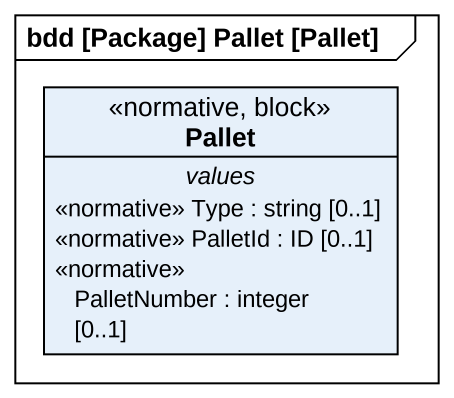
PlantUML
@startuml
mainframe bdd [Package] Pallet [Pallet]
hide circle
hide empty members
class Pallet <<normative, block>> {
  -- values --
  <<normative>> Type : string [0..1]
  <<normative>> PalletId : ID [0..1]
  <<normative>> PalletNumber : integer [0..1]
}
@enduml
